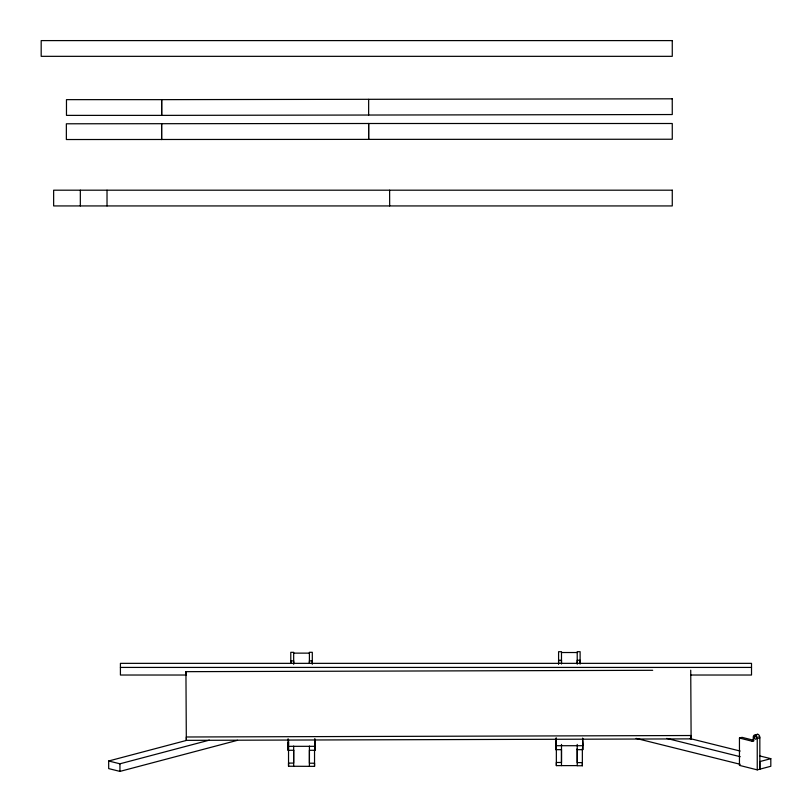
<?xml version="1.0" encoding="UTF-8"?>
<svg xmlns="http://www.w3.org/2000/svg" width="812" height="812" viewBox="0 0 812 812"><rect width="100%" height="100%" fill="white"/><g stroke="black" fill="none" stroke-linecap="round" stroke-linejoin="round"><path stroke-width="1.22" d="M288.118 738.727L288.118 746.319L314.802 746.319L314.802 738.727M293.68 750.278L288.108 750.278L288.118 745.01M288.534 748.542L288.534 747.558M288.534 744.797L288.534 742.087M314.985 739.245L314.985 750.278L309.413 750.278L309.413 763.219L314.548 763.219L314.538 766.366L288.534 766.244L288.534 763.097L293.67 763.097L293.67 750.207M290.777 663.353L290.777 660.897L293.67 660.897L293.67 664.297M293.67 766.244L293.68 746.066M309.413 663.323L309.413 660.877L312.305 660.877L312.305 664.277M309.402 766.366L309.423 746.066M555.926 738.108L555.926 745.71L582.61 745.71L582.61 738.108M561.488 749.669L555.926 749.669L555.926 744.401M556.352 746.938L556.352 747.933L556.352 746.989M556.352 744.188L556.352 741.63M577.22 765.604L556.352 765.625L556.352 762.478L561.488 762.478L561.488 749.598M561.488 663.688L561.488 660.247L558.585 660.288L558.585 663.972L558.585 651.711L561.478 651.711L561.488 663.871M561.478 765.625L561.498 744.431M577.22 663.942L577.22 660.257L580.123 660.257L580.123 663.658M577.231 744.431L577.22 765.757L582.356 765.757L582.356 762.61L577.22 762.61L577.22 748.552M582.803 738.636L582.793 749.669L577.231 749.669M759.788 755.931L770.811 758.672L770.821 766.274L757.241 769.867L739.448 765.381L739.448 738.037L742.046 737.347L753.648 740.28M739.448 738.037L752.206 741.265A1.522 1.056 75.1 0 0 753.252 740.128L753.252 737.519A2.801 1.939 75.1 0 1 755.241 735.033L757.84 734.332M757.241 769.867L757.241 738.534L759.839 737.844A2.801 1.939 75.1 0 0 758.398 734.586A2.801 1.939 75.1 0 0 756.043 735.408M752.206 741.265L753.942 740.798M237.561 740.29L119.953 771.4L108.686 768.599L108.676 760.996L186.334 740.453M108.676 760.996L119.943 763.798L209.374 740.138M770.811 758.672L759.829 761.575L759.839 769.177L759.839 737.844M185.948 675.026L185.938 671.666L652.686 670.306M186.324 740.351L691.124 738.879L691.113 735.52L186.324 736.991L186.324 740.351L185.938 671.666M561.478 652.523L577.22 652.523M293.67 653.132L309.413 653.132M120.42 667.423L751.516 667.423M186.06 675.026L120.42 675.026L120.42 663.353L751.516 663.353L751.516 675.026L690.657 675.026M689.956 738.555L740.189 751.049M666.723 738.412L740.229 756.703M636.101 738.392L740.239 764.305M690.728 670.194L691.124 738.879M368.658 99.348L368.638 115.081M119.943 763.798L119.953 771.4M582.793 744.107L582.793 749.669M582.61 741.64L582.61 745.71M582.356 748.552L582.356 765.757M580.113 663.952L580.113 651.691L577.22 651.691L577.22 663.871M556.352 738.017L556.352 765.625M555.926 741.64L555.926 749.669M389.618 190.191L389.669 205.933M314.985 744.716L314.985 750.278M314.802 742.249L314.802 746.319M314.538 749.912L314.538 766.366M312.305 663.343L312.305 652.3L309.402 652.3L309.413 663.221M293.67 663.221L293.67 652.33L290.777 652.33L290.777 663.363M288.534 739.661L288.534 766.244M288.118 742.249L288.108 750.278M107.022 190.191L107.022 205.933M80.327 190.191L80.327 205.933M755.241 735.033A2.801 1.939 75.1 0 1 757.241 738.534M758.844 736.636A1.553 1.076 75.1 0 1 758.936 737.032M672.245 98.81L161.608 99.643L161.629 115.375L672.265 114.543L672.245 98.81M368.658 123.505L66.361 123.789L66.361 139.532L672.265 139.238L672.265 123.505L368.638 123.505L368.638 139.238L368.658 123.505M672.265 40.6L41.179 40.6L41.179 56.332L672.265 56.332L672.265 40.6M161.72 99.643L66.472 99.643L66.472 115.375L161.72 115.375L161.72 99.643M672.265 190.191L53.643 190.191L53.643 205.933L672.265 205.933L672.265 190.191M161.629 139.532L161.608 123.789L161.608 139.532M754.196 736.951A1.553 1.076 75.1 0 0 755.444 739.245A1.553 1.076 75.1 0 0 756.084 736.961A1.553 1.076 75.1 0 0 754.196 736.951"/></g></svg>
